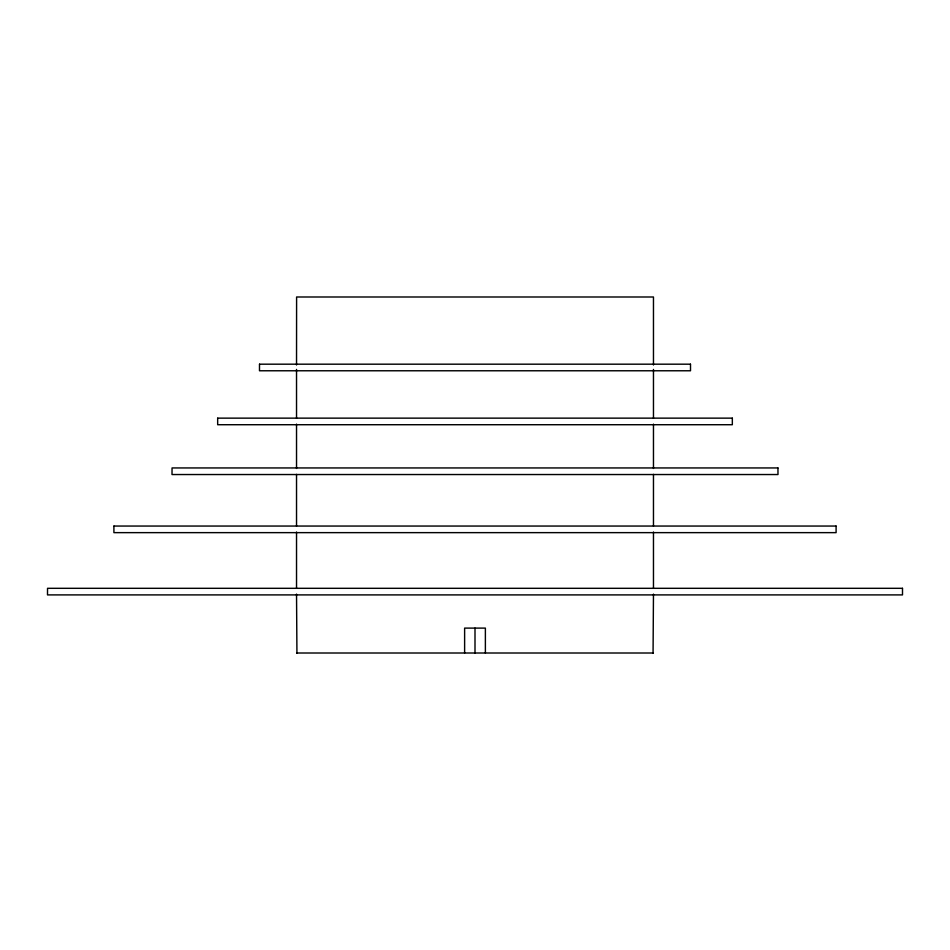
<?xml version="1.0" encoding="UTF-8"?>
<svg xmlns="http://www.w3.org/2000/svg" width="950" height="950" viewBox="0 0 950 950"><rect width="100%" height="100%" fill="white"/><g stroke="black" fill="none" stroke-linecap="round" stroke-linejoin="round"><path stroke-width="1.43" d="M259.564 364.183L690.436 364.183M217.728 418.142L732.272 418.142M113.964 526.051L836.036 526.051M296.602 653.006L653.398 653.006M836.095 526.051L836.095 532.641L113.905 532.641L113.905 526.051M732.331 418.142L732.331 424.721L217.669 424.721L217.669 418.142M690.508 364.183L690.508 370.773L259.493 370.773L259.493 364.183M653.469 364.99L653.469 296.994L296.602 296.994L296.531 364.99M653.469 369.431L653.469 418.202M653.469 424.116L653.469 468.457M653.469 474.371L653.469 526.11M653.469 532.024L653.469 588.192M653.469 594.106L653.066 653.006M485.379 653.006L485.379 628.104L464.621 628.104L464.621 653.006M475 628.104L475 653.006M296.934 653.006L296.531 594.106M296.531 369.431L296.531 418.202M296.531 424.116L296.531 468.457M296.531 474.371L296.531 526.11M296.531 532.024L296.531 588.192M777.943 467.946L172.057 467.946L172.009 474.537L777.991 474.537L777.943 467.946M902.464 588.311L47.536 588.311L47.5 594.902L902.5 594.902L902.5 588.311"/></g></svg>
